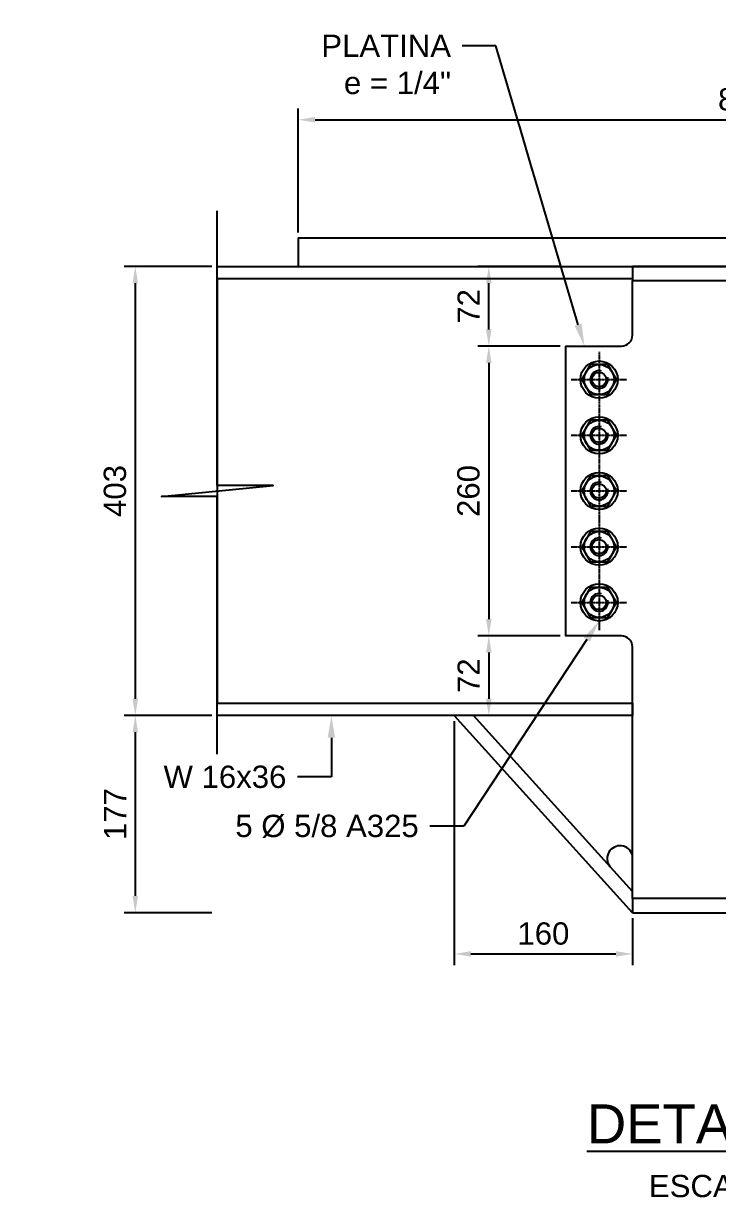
# Model space of a CAD drawing. Header units: millimetres. Extents: x -241278 to 318497, y -110515 to 29234.
# Drawn here: x -9427 to -8803, y -43249 to -42195 of the extents above; entities that cross this region are included whole.
import ezdxf
from ezdxf import colors
from ezdxf.entities.mleader import LeaderData, LeaderLine
from ezdxf.enums import TextEntityAlignment as Align
from ezdxf.math import Vec2, Vec3

# ---------------------------------------------------------------- set-up
doc = ezdxf.new("R2010")
doc.units = ezdxf.units.MM
doc.header["$LTSCALE"] = 0.1
doc.linetypes.add('CENTER', pattern=[2, 1.25, -0.25, 0.25, -0.25])
for name, color, linetype in [('EE-CENTROS', 8, 'CENTER'), ('EE-TEXTO 1', 4, 'Continuous'), ('EE-TEXTO 2', 2, 'Continuous'), ('SIM-ARM 580x1-4x200x1-2', 44, 'Continuous'), ('SIM-COTAS', 1, 'Continuous'), ('SIM-PLATINAS', 2, 'Continuous'), ('SIM-W16x31', 164, 'Continuous')]:
    doc.layers.add(name, color=color, linetype=linetype)
doc.styles.add('ARIAL EE', font='arial.ttf')
doc.styles.get("Standard").update_dxf_attribs({"font": 'arial.ttf'})
doc.dimstyles.new('EE 1_STANDAR', dxfattribs={"dimtxt": 2, "dimasz": 1.5, "dimexe": 1, "dimexo": 0.5, "dimgap": 0.8, "dimtad": 1, "dimdec": 0, "dimdsep": 46, "dimtxsty": 'Standard', "dimcen": 0.09, "dimclrd": 256, "dimclre": 256, "dimclrt": 2, "dimadec": 0, "dimazin": 0, "dimtfac": 1, "dimtdec": 0, "dimtix": 1, "dimtmove": 0, "dimatfit": 2, "dimfxl": 1, "dimtolj": 1, "dimlwd": -1, "dimlwe": -1, "dimarcsym": 1})

# ---------------------------------------------------------------- blocks, each defined once
blk = doc.blocks.new('TUERCA 5-8')
blk.add_lwpolyline([(919700.1, -652089.1), (919692.3, -652102.6), (919700.1, -652116.1), (919715.7, -652116.1), (919723.5, -652102.6), (919715.7, -652089.1)], close=True)
for radius in [16.7, 13.5, 6.44]:
    blk.add_circle((919707.9, -652102.6), radius)
blk.add_arc((919707.9, -652102.6), 7.94, 75, 15)
at = {"layer": 'EE-CENTROS'}
for p, q in [((919707.9, -652077.6), (919707.9, -652127.6)), ((919682.9, -652102.6), (919732.9, -652102.6))]:
    blk.add_line(p, q, dxfattribs=at)
blk = doc.blocks.new('TUER 5-8')
blk.add_blockref('TUERCA 5-8', (-919707.9, 652102.6))
blk = doc.blocks.new('TÍTULO')
at = {"layer": 'EE-TEXTO 1', "style": 'ARIAL EE'}
blk.add_attdef('%%UTÍTULO', text='', height=3.5, dxfattribs=at).set_placement((0, 0), align=Align.MIDDLE_CENTER)
at = {"layer": 'EE-TEXTO 2', "style": 'ARIAL EE'}
for tag, p in [('SUBTÍTULO', (0, -4.24)), ('ESCALA', (0, -5.71))]:
    blk.add_attdef(tag, text='', height=2, dxfattribs=at).set_placement(p, align=Align.MIDDLE_CENTER)
blk = doc.blocks.new('*D320')
at = {"layer": 'SIM-COTAS', "transparency": 16777216}
for p, q in [((-8945.5, -42413.6), (-9019.5, -42413.6)), ((-9009.5, -42470.1), (-9009.5, -42428.6)), ((-8945.5, -42485.1), (-9019.5, -42485.1))]:
    blk.add_line(p, q, dxfattribs=at)
for points in [[(-9012, -42428.6), (-9007, -42428.6), (-9009.5, -42413.6)], [(-9012, -42470.1), (-9007, -42470.1), (-9009.5, -42485.1)]]:
    blk.add_solid(points, dxfattribs=at)
at = {"layer": 'SIM-COTAS', "color": 2, "transparency": 16777216, "insert": (-9027.6, -42449.4), "char_height": 20, "attachment_point": 5, "rotation": 90}
blk.add_mtext('\\A1;72', dxfattribs=at)
blk = doc.blocks.new('*D321')
at = {"layer": 'SIM-COTAS', "transparency": 16777216}
for p, q in [((-8945.5, -42485.1), (-9019.5, -42485.1)), ((-9009.5, -42500.1), (-9009.5, -42730.1)), ((-8945.5, -42745.1), (-9019.5, -42745.1))]:
    blk.add_line(p, q, dxfattribs=at)
for points in [[(-9012, -42500.1), (-9007, -42500.1), (-9009.5, -42485.1)], [(-9012, -42730.1), (-9007, -42730.1), (-9009.5, -42745.1)]]:
    blk.add_solid(points, dxfattribs=at)
at = {"layer": 'SIM-COTAS', "color": 2, "transparency": 16777216, "insert": (-9027.7, -42615.1), "char_height": 20, "attachment_point": 5, "rotation": 90}
blk.add_mtext('\\A1;260', dxfattribs=at)
blk = doc.blocks.new('*D322')
at = {"layer": 'SIM-COTAS', "transparency": 16777216}
for p, q in [((-8945.5, -42745.1), (-9019.5, -42745.1)), ((-9009.5, -42760.1), (-9009.5, -42801.6)), ((-8957.5, -42816.6), (-9019.5, -42816.6))]:
    blk.add_line(p, q, dxfattribs=at)
for points in [[(-9012, -42760.1), (-9007, -42760.1), (-9009.5, -42745.1)], [(-9012, -42801.6), (-9007, -42801.6), (-9009.5, -42816.6)]]:
    blk.add_solid(points, dxfattribs=at)
at = {"layer": 'SIM-COTAS', "color": 2, "transparency": 16777216, "insert": (-9027.6, -42780.9), "char_height": 20, "attachment_point": 5, "rotation": 90}
blk.add_mtext('\\A1;72', dxfattribs=at)
blk = doc.blocks.new('*D328')
at = {"layer": 'SIM-COTAS', "transparency": 16777216}
for p, q in [((-9040.5, -42821.6), (-9040.5, -43040.6)), ((-8880.5, -42998.6), (-8880.5, -43040.6)), ((-9025.5, -43030.6), (-8895.5, -43030.6))]:
    blk.add_line(p, q, dxfattribs=at)
for points in [[(-9025.5, -43028.1), (-9025.5, -43033.1), (-9040.5, -43030.6)], [(-8895.5, -43028.1), (-8895.5, -43033.1), (-8880.5, -43030.6)]]:
    blk.add_solid(points, dxfattribs=at)
at = {"layer": 'SIM-COTAS', "color": 2, "transparency": 16777216, "insert": (-8960.5, -43012.4), "char_height": 20, "attachment_point": 5}
blk.add_mtext('\\A1;160', dxfattribs=at)
blk = doc.blocks.new('*D337')
at = {"layer": 'SIM-COTAS', "transparency": 16777216}
for p, q in [((-9258.2, -42413.6), (-9336.8, -42413.6)), ((-9326.8, -42428.6), (-9326.8, -42801.6)), ((-9258.2, -42816.6), (-9336.8, -42816.6))]:
    blk.add_line(p, q, dxfattribs=at)
for points in [[(-9329.3, -42428.6), (-9324.3, -42428.6), (-9326.8, -42413.6)], [(-9329.3, -42801.6), (-9324.3, -42801.6), (-9326.8, -42816.6)]]:
    blk.add_solid(points, dxfattribs=at)
at = {"layer": 'SIM-COTAS', "color": 2, "transparency": 16777216, "insert": (-9345, -42615.1), "char_height": 20, "attachment_point": 5, "rotation": 90}
blk.add_mtext('\\A1;403', dxfattribs=at)
blk = doc.blocks.new('*D338')
at = {"layer": 'SIM-COTAS', "transparency": 16777216}
for p, q in [((-9258.2, -42816.6), (-9336.8, -42816.6)), ((-9326.8, -42831.6), (-9326.8, -42978.6)), ((-9258.2, -42993.6), (-9336.8, -42993.6))]:
    blk.add_line(p, q, dxfattribs=at)
for points in [[(-9329.3, -42831.6), (-9324.3, -42831.6), (-9326.8, -42816.6)], [(-9329.3, -42978.6), (-9324.3, -42978.6), (-9326.8, -42993.6)]]:
    blk.add_solid(points, dxfattribs=at)
at = {"layer": 'SIM-COTAS', "color": 2, "transparency": 16777216, "insert": (-9344.9, -42905.1), "char_height": 20, "attachment_point": 5, "rotation": 90}
blk.add_mtext('\\A1;177', dxfattribs=at)
blk = doc.blocks.new('*D340')
at = {"layer": 'SIM-COTAS', "transparency": 16777216}
for p, q in [((-9180.5, -42383.2), (-9180.5, -42271.9)), ((-8380.5, -42383.2), (-8380.5, -42271.9)), ((-9165.5, -42281.9), (-8395.5, -42281.9))]:
    blk.add_line(p, q, dxfattribs=at)
for points in [[(-9165.5, -42279.4), (-9165.5, -42284.4), (-9180.5, -42281.9)], [(-8395.5, -42279.4), (-8395.5, -42284.4), (-8380.5, -42281.9)]]:
    blk.add_solid(points, dxfattribs=at)
at = {"layer": 'SIM-COTAS', "color": 2, "transparency": 16777216, "insert": (-8780.5, -42263.7), "char_height": 20, "attachment_point": 5}
blk.add_mtext('\\A1;800', dxfattribs=at)

msp = doc.modelspace()

# ---------------------------------------------------------------- linework, layer by layer
at = {"layer": 'SIM-ARM 580x1-4x200x1-2'}
msp.add_lwpolyline([(-8880.5, -42993.6), (-8680.5, -42993.6), (-8680.5, -42980.9), (-8880.5, -42980.9)], close=True, dxfattribs=at)
at = {"layer": 'SIM-PLATINAS'}
for p, q in [((-8880.5, -42993.6), (-9040.5, -42816.6)), ((-8880.5, -42974.7), (-9023.4, -42816.6))]:
    msp.add_line(p, q, dxfattribs=at)
msp.add_arc((-8891.7, -42945.1), 11.6, 15.6501, 216.9001, dxfattribs=at)
at = {"layer": 'SIM-W16x31'}
msp.add_lwpolyline([(-9253.2, -42805.4), (-8880.5, -42805.4), (-8880.5, -42816.6), (-9253.2, -42816.6)], close=True, dxfattribs=at)

# ---------------------------------------------------------------- block references
for p in [(-8910.5, -42515.1), (-8910.5, -42565.1), (-8910.5, -42615.1), (-8910.5, -42665.1), (-8910.5, -42715.1)]:
    msp.add_blockref('TUER 5-8', p)
at = {"layer": 'SIM-COTAS'}
ref = msp.add_blockref('TÍTULO', (-8773.4, -43235.6), dxfattribs=dict(at, xscale=10, yscale=10, zscale=10))
ref.add_attrib('ESCALA1:100', 'ESCALA 1:10', dxfattribs={"layer": 'EE-TEXTO 2', "height": 20, "style": 'ARIAL EE'}).set_placement((-8779.6, -43248.9), align=Align.CENTER)
ref.add_attrib('%%UVISTAENPLANTA', '%%UDETALLE 17', dxfattribs={"layer": 'EE-TEXTO 1', "height": 35, "style": 'ARIAL EE'}).set_placement((-8778.8, -43200.6), align=Align.CENTER)

# ---------------------------------------------------------------- dimensions: what is measured, and where the dimension line sits
for base, p1, p2, picture, middle in [((-9009.5, -42745.1), (-8940.5, -42485.1), (-8940.5, -42745.1), '*D321', (-9027.7, -42615.1)), ((-9009.5379105, -42816.631234), (-8940.5360883, -42745.131234), (-8952.5360883, -42816.631234), '*D322', (-9027.5788381, -42780.881234))]:
    dim = msp.add_linear_dim(base=base, p1=p1, p2=p2, angle=90, dimstyle='EE 1_STANDAR', dxfattribs=at)
    dim.commit()
    dim.dimension.update_dxf_attribs({"geometry": picture, "text_midpoint": middle})
dim = msp.add_linear_dim(base=(-8880.5, -43030.6), p1=(-9040.5, -42816.6), p2=(-8880.5, -42993.6), dimstyle='EE 1_STANDAR', dxfattribs=at)
dim.commit()
dim.dimension.update_dxf_attribs({"geometry": '*D328', "text_midpoint": (-8960.5, -43012.4)})

# ---------------------------------------------------------------- leaders
at = {"layer": 'SIM-COTAS', "linetype": 'Continuous'}
ml = msp.add_multileader_mtext('Standard', dxfattribs=at)
ml.set_content('\\A1;{\\C2;PLATINA e = 3/8"}', color=256)
ml.set_leader_properties()
ml.build(insert=Vec2(0, 0))
ml.multileader.update_dxf_attribs({"dogleg_length": 0.0025, "arrow_head_size": 20, "scale": 10})
ctx = ml.context
ctx.base_point, ctx.scale, ctx.char_height, ctx.arrow_head_size, ctx.landing_gap_size, ctx.plane_origin = Vec3(-10021.1, -42359.8), 10, 20, 20, 10, Vec3(-39388.4, -35847.4)
notes = []
notes.append((ctx, [(0, (1, 1, 0), (-10051.5, -42359.8), (1, 0), 30.4, [(0, [(-10095.1, -42520.8)], 0, [])])]))
ctx.mtext.insert, ctx.mtext.width, ctx.mtext.defined_height, ctx.mtext.flow_direction = Vec3(-10011.1, -42349.6), 94.269, 56.3, 5
ctx.mtext.has_bg_fill, ctx.mtext.bg_color, ctx.mtext.bg_scale_factor, ctx.mtext.bg_transparency, ctx.mtext.use_window_bg_color = 1, -1027028792, 1.5, 0, 1
ml = msp.add_multileader_mtext('Standard', dxfattribs=at)
ml.set_content('{\\C2;8 %%C5/8" A325}', color=256)
ml.set_leader_properties()
ml.build(insert=Vec2(0, 0))
ml.multileader.update_dxf_attribs({"dogleg_length": 0.0025, "arrow_head_size": 20, "scale": 10})
ctx = ml.context
ctx.base_point, ctx.scale, ctx.char_height, ctx.arrow_head_size, ctx.landing_gap_size, ctx.plane_origin = Vec3(-10043.4, -43047.4), 10, 20, 20, 10, Vec3(-39396.4, -36018.6)
notes.append((ctx, [(0, (1, 1, 0), (-10073.7, -43047.4), (1, 0), 30.4, [(0, [(-10117.3, -42914.3)], 0, [])])]))
ctx.mtext.insert, ctx.mtext.width, ctx.mtext.defined_height, ctx.mtext.flow_direction = Vec3(-10033.4, -43037.3), 94.269, 56.3, 5
ctx.mtext.has_bg_fill, ctx.mtext.bg_color, ctx.mtext.bg_scale_factor, ctx.mtext.bg_transparency, ctx.mtext.use_window_bg_color = 1, -1027028792, 1.5, 0, 1
for ctx, leaders in notes:
    for number, flags, end, landing, length, lines in leaders:
        leader = LeaderData()
        leader.index, (leader.has_last_leader_line, leader.has_dogleg_vector, leader.attachment_direction) = number, flags
        leader.last_leader_point, leader.dogleg_vector, leader.dogleg_length = Vec3(end), Vec3(landing), length
        for number, points, colour, breaks in lines:
            line = LeaderLine()
            line.index, line.vertices, line.color, line.breaks = number, Vec3.list(points), colors.encode_raw_color(colour), breaks
            leader.lines.append(line)
        ctx.leaders.append(leader)

# ---------------------------------------------------------------- next in the draw order: leaders
ml = msp.add_multileader_mtext('Standard', dxfattribs=at)
ml.set_content('\\A1;{\\C2;VIGA ARMADATIPO 1}', color=256)
ml.set_leader_properties()
ml.build(insert=Vec2(0, 0))
ml.multileader.update_dxf_attribs({"dogleg_length": 0.0025, "arrow_head_size": 20, "scale": 10})
ctx = ml.context
ctx.base_point, ctx.scale, ctx.char_height, ctx.arrow_head_size, ctx.landing_gap_size, ctx.plane_origin = Vec3(-9847.7, -42306.7), 10, 20, 20, 10, Vec3(19423.2, -35800.9)
notes = []
notes.append((ctx, [(1, (1, 1, 0), (-9878.1, -42306.7), (1, 0), 30.4, [(0, [(-9878.1, -42433.1)], 0, [])])]))
ctx.mtext.insert, ctx.mtext.rotation, ctx.mtext.width, ctx.mtext.defined_height, ctx.mtext.flow_direction = Vec3(-9837.7, -42296.7), 6.283185, 139.61, 56.3, 5
ctx.mtext.has_bg_fill, ctx.mtext.bg_color, ctx.mtext.bg_scale_factor, ctx.mtext.bg_transparency, ctx.mtext.use_window_bg_color = 1, -1027028792, 1.5, 0, 1
for ctx, leaders in notes:
    for number, flags, end, landing, length, lines in leaders:
        leader = LeaderData()
        leader.index, (leader.has_last_leader_line, leader.has_dogleg_vector, leader.attachment_direction) = number, flags
        leader.last_leader_point, leader.dogleg_vector, leader.dogleg_length = Vec3(end), Vec3(landing), length
        for number, points, colour, breaks in lines:
            line = LeaderLine()
            line.index, line.vertices, line.color, line.breaks = number, Vec3.list(points), colors.encode_raw_color(colour), breaks
            leader.lines.append(line)
        ctx.leaders.append(leader)

# ---------------------------------------------------------------- next in the draw order: linework, layer by layer
at = {"layer": 'SIM-ARM 580x1-4x200x1-2'}
msp.add_lwpolyline([(-8880.5, -42426.3), (-8680.5, -42426.3), (-8680.5, -42413.6), (-8880.5, -42413.6)], close=True, dxfattribs=at)
at = {"layer": 'SIM-COTAS'}
msp.add_lwpolyline([(-9253.2, -42866.6), (-9253.2, -42620.1), (-9303.2, -42620.1), (-9203.2, -42610.1), (-9253.2, -42610.1), (-9253.2, -42363.6)], dxfattribs=at)
at = {"layer": 'SIM-PLATINAS'}
msp.add_lwpolyline([(-8380.5, -42413.6), (-8380.5, -42388.2), (-9180.5, -42388.2), (-9180.5, -42413.6)], close=True, dxfattribs=at)
msp.add_lwpolyline([(-8880.5, -42475.1), (-8880.5, -42426.3), (-8783.5, -42426.3), (-8783.5, -42980.9), (-8880.5, -42980.9), (-8880.5, -42755.1, 0.414214), (-8890.5, -42745.1), (-8940.5, -42745.1), (-8940.5, -42485.1), (-8890.5, -42485.1, 0.414214)], format="xyb", close=True, dxfattribs=at)
at = {"layer": 'SIM-W16x31'}
msp.add_lwpolyline([(-9253.2, -42413.6), (-8880.5, -42413.6), (-8880.5, -42424.8), (-9253.2, -42424.8)], close=True, dxfattribs=at)
msp.add_lwpolyline([(-8880.5, -42424.8), (-8880.5, -42424.8), (-9253.2, -42424.8), (-9253.2, -42805.4), (-8880.5, -42805.4), (-8880.5, -42805.4)], dxfattribs=at)

# ---------------------------------------------------------------- next in the draw order: dimensions: what is measured, and where the dimension line sits
at = {"layer": 'SIM-COTAS'}
dim = msp.add_linear_dim(base=(-9009.5379105, -42413.631234), p1=(-8940.5360883, -42485.131234), p2=(-8940.5360883, -42413.631234), angle=90, dimstyle='EE 1_STANDAR', dxfattribs=at)
dim.commit()
dim.dimension.update_dxf_attribs({"geometry": '*D320', "text_midpoint": (-9027.5788381, -42449.381234)})

# ---------------------------------------------------------------- next in the draw order: leaders
at = {"layer": 'SIM-COTAS', "linetype": 'Continuous'}
ml = msp.add_multileader_mtext('Standard', dxfattribs=at)
ml.set_content('\\A1;{\\C2;PLATINA\\Pe = 1/4"}', color=256)
ml.set_leader_properties()
ml.build(insert=Vec2(0, 0))
ml.multileader.update_dxf_attribs({"dogleg_length": 0.0025, "arrow_head_size": 20, "scale": 10})
ctx = ml.context
ctx.base_point, ctx.scale, ctx.char_height, ctx.arrow_head_size, ctx.landing_gap_size, ctx.plane_origin = Vec3(-9167.8, -42215.7), 10, 20, 20, 10, Vec3(-38254.7, -35696.9)
ctx.text_align_type = 2
notes = []
notes.append((ctx, [(1, (1, 1, 0), (-9003.1, -42215.7), (-1, 0), 30.4, [(0, [(-8923.7, -42485.1)], 0, [])])]))
ctx.mtext.insert, ctx.mtext.width, ctx.mtext.defined_height, ctx.mtext.alignment, ctx.mtext.flow_direction = Vec3(-9043.4, -42205.5), 94.273, 56.3, 3, 5
ctx.mtext.has_bg_fill, ctx.mtext.bg_color, ctx.mtext.bg_scale_factor, ctx.mtext.bg_transparency, ctx.mtext.use_window_bg_color = 1, -1027028792, 1.5, 0, 1
ml = msp.add_multileader_mtext('Standard', dxfattribs=at)
ml.set_content('\\A1;{\\C2;W 16x36}', color=256)
ml.set_leader_properties()
ml.build(insert=Vec2(0, 0))
ml.multileader.update_dxf_attribs({"dogleg_length": 0.0025, "arrow_head_size": 20, "scale": 10})
ctx = ml.context
ctx.base_point, ctx.scale, ctx.char_height, ctx.arrow_head_size, ctx.landing_gap_size, ctx.plane_origin = Vec3(-9309.8, -42871.8), 10, 20, 20, 10, Vec3(-38452.1, -36346.3)
ctx.text_align_type = 2
notes.append((ctx, [(1, (1, 1, 0), (-9150.8, -42871.8), (-1, 0), 30.4, [(0, [(-9150.8, -42816.6)], 0, [])])]))
ctx.mtext.insert, ctx.mtext.width, ctx.mtext.defined_height, ctx.mtext.alignment, ctx.mtext.flow_direction = Vec3(-9191.2, -42861.6), 139.61, 56.3, 3, 5
ctx.mtext.has_bg_fill, ctx.mtext.bg_color, ctx.mtext.bg_scale_factor, ctx.mtext.bg_transparency, ctx.mtext.use_window_bg_color = 1, -1027028792, 1.5, 0, 1
for ctx, leaders in notes:
    for number, flags, end, landing, length, lines in leaders:
        leader = LeaderData()
        leader.index, (leader.has_last_leader_line, leader.has_dogleg_vector, leader.attachment_direction) = number, flags
        leader.last_leader_point, leader.dogleg_vector, leader.dogleg_length = Vec3(end), Vec3(landing), length
        for number, points, colour, breaks in lines:
            line = LeaderLine()
            line.index, line.vertices, line.color, line.breaks = number, Vec3.list(points), colors.encode_raw_color(colour), breaks
            leader.lines.append(line)
        ctx.leaders.append(leader)

# ---------------------------------------------------------------- next in the draw order: dimensions: what is measured, and where the dimension line sits
at = {"layer": 'SIM-COTAS'}
dim = msp.add_linear_dim(base=(-8380.5, -42281.9), p1=(-9180.5, -42388.2), p2=(-8380.5, -42388.2), dimstyle='EE 1_STANDAR', dxfattribs=at)
dim.commit()
dim.dimension.update_dxf_attribs({"geometry": '*D340', "text_midpoint": (-8780.5, -42263.7)})

# ---------------------------------------------------------------- next in the draw order: leaders
at = {"layer": 'SIM-COTAS', "linetype": 'Continuous'}
ml = msp.add_multileader_mtext('Standard', dxfattribs=at)
ml.set_content('\\A1;{\\C2;5 Ø 5/8 A325}', color=256)
ml.set_leader_properties()
ml.build(insert=Vec2(0, 0))
ml.multileader.update_dxf_attribs({"dogleg_length": 0.0025, "arrow_head_size": 20, "scale": 10})
ctx = ml.context
ctx.base_point, ctx.scale, ctx.char_height, ctx.arrow_head_size, ctx.landing_gap_size, ctx.plane_origin = Vec3(-9171.6, -42915.9), 10, 20, 20, 10, Vec3(-38323.1, -36390.4)
ctx.text_align_type = 2
notes = []
notes.append((ctx, [(1, (1, 1, 0), (-9032, -42915.9), (-1, 0), 30.4, [(0, [(-8910.5, -42731.8)], 0, [])])]))
ctx.mtext.insert, ctx.mtext.width, ctx.mtext.defined_height, ctx.mtext.alignment, ctx.mtext.flow_direction = Vec3(-9072.4, -42905.7), 94.273, 56.3, 3, 5
ctx.mtext.has_bg_fill, ctx.mtext.bg_color, ctx.mtext.bg_scale_factor, ctx.mtext.bg_transparency, ctx.mtext.use_window_bg_color = 1, -1027028792, 1.5, 0, 1
for ctx, leaders in notes:
    for number, flags, end, landing, length, lines in leaders:
        leader = LeaderData()
        leader.index, (leader.has_last_leader_line, leader.has_dogleg_vector, leader.attachment_direction) = number, flags
        leader.last_leader_point, leader.dogleg_vector, leader.dogleg_length = Vec3(end), Vec3(landing), length
        for number, points, colour, breaks in lines:
            line = LeaderLine()
            line.index, line.vertices, line.color, line.breaks = number, Vec3.list(points), colors.encode_raw_color(colour), breaks
            leader.lines.append(line)
        ctx.leaders.append(leader)

# ---------------------------------------------------------------- next in the draw order: dimensions: what is measured, and where the dimension line sits
at = {"layer": 'SIM-COTAS'}
for base, p1, p2, picture, middle in [((-9326.8, -42816.6), (-9253.2, -42413.6), (-9253.2, -42816.6), '*D337', (-9345, -42615.1)), ((-9326.8, -42993.6), (-9253.2, -42816.6), (-9253.2, -42993.6), '*D338', (-9344.9, -42905.1))]:
    dim = msp.add_linear_dim(base=base, p1=p1, p2=p2, angle=90, dimstyle='EE 1_STANDAR', dxfattribs=at)
    dim.commit()
    dim.dimension.update_dxf_attribs({"geometry": picture, "text_midpoint": middle})

# ---------------------------------------------------------------- next in the draw order: leaders
at = {"layer": 'SIM-COTAS', "linetype": 'Continuous'}
ml = msp.add_multileader_mtext('Standard', dxfattribs=at)
ml.set_content('\\A1;{\\C2;VIGA ARMADATIPO 1}', color=256)
ml.set_leader_properties()
ml.build(insert=Vec2(0, 0))
ml.multileader.update_dxf_attribs({"dogleg_length": 0.0025, "arrow_head_size": 20, "scale": 10})
ctx = ml.context
ctx.base_point, ctx.scale, ctx.char_height, ctx.arrow_head_size, ctx.landing_gap_size, ctx.plane_origin = Vec3(-7944.8, -43061.2), 10, 20, 20, 10, Vec3(-36994.3, -36430.9)
ctx.text_align_type = 2
notes = []
notes.append((ctx, [(1, (1, 1, 0), (-7691.5, -43061.2), (-1, 0), 30.4, [(0, [(-7693.1, -42901.3)], 0, [])])]))
ctx.mtext.insert, ctx.mtext.width, ctx.mtext.defined_height, ctx.mtext.alignment, ctx.mtext.flow_direction = Vec3(-7731.9, -43051), 204.251, 56.3, 3, 5
ctx.mtext.has_bg_fill, ctx.mtext.bg_color, ctx.mtext.bg_scale_factor, ctx.mtext.bg_transparency, ctx.mtext.use_window_bg_color = 1, -1027028792, 1.5, 0, 1
for ctx, leaders in notes:
    for number, flags, end, landing, length, lines in leaders:
        leader = LeaderData()
        leader.index, (leader.has_last_leader_line, leader.has_dogleg_vector, leader.attachment_direction) = number, flags
        leader.last_leader_point, leader.dogleg_vector, leader.dogleg_length = Vec3(end), Vec3(landing), length
        for number, points, colour, breaks in lines:
            line = LeaderLine()
            line.index, line.vertices, line.color, line.breaks = number, Vec3.list(points), colors.encode_raw_color(colour), breaks
            leader.lines.append(line)
        ctx.leaders.append(leader)

doc.saveas('drawing.dxf')
